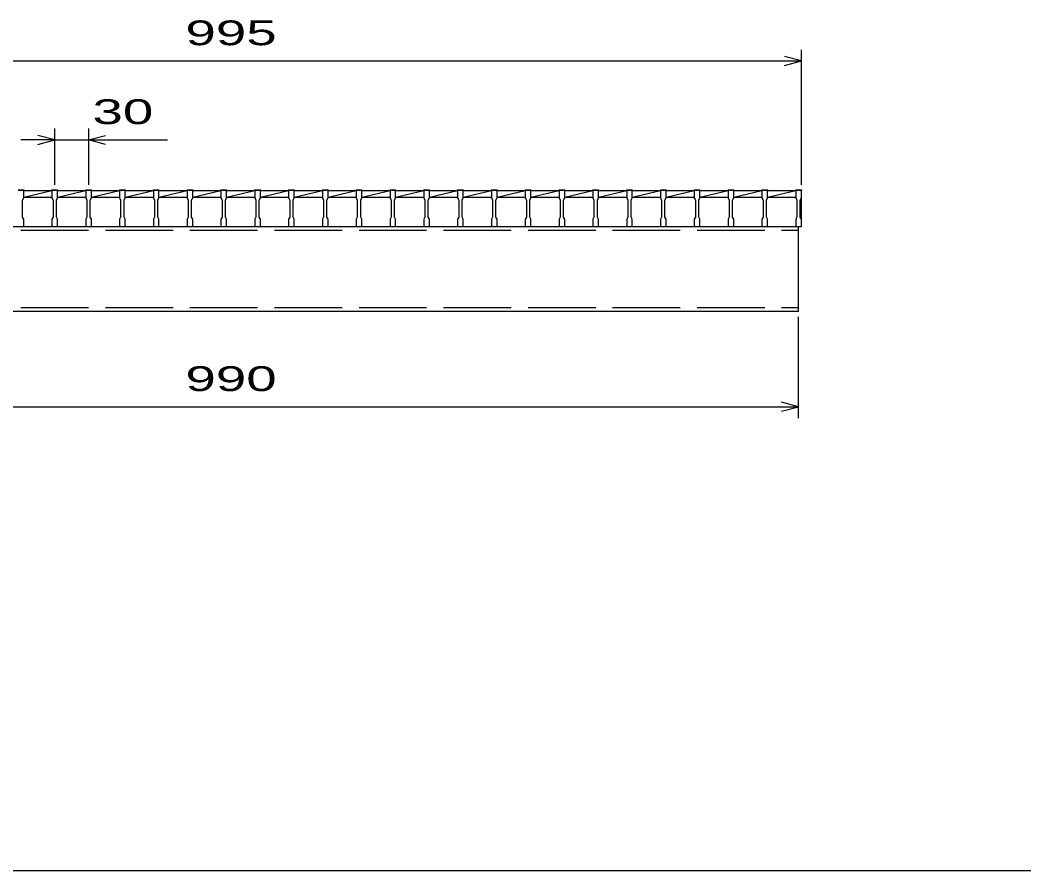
# Model space of a CAD drawing. Units: millimetres, scale not verified. Extents: x -1820 to 1731, y -1282 to 1054.
# Drawn here: x -1117 to -227, y -1146 to -391 of the extents above; entities that cross this region are included whole.
import ezdxf
from ezdxf.enums import TextEntityAlignment as Align

# ---------------------------------------------------------------- set-up
doc = ezdxf.new("R2010")
doc.units = ezdxf.units.MM
doc.header["$LTSCALE"] = 10
doc.linetypes.add('DASHED', pattern=[7.5, 6, -1.5])
for name, color, linetype, lineweight in [('0_2', 150, 'Continuous', 25), ('16', 3, 'Continuous', 25), ('22', 4, 'Continuous', 25)]:
    doc.layers.add(name, color=color, linetype=linetype, lineweight=lineweight)
doc.styles.add('ベクトル', font='')
doc.styles.get('ベクトル').set_extended_font_data('ベクトル')

msp = doc.modelspace()

# ---------------------------------------------------------------- linework, layer by layer
at = {"layer": '0_2'}
msp.add_line((1731, -1146.5), (-1729, -1146.5), dxfattribs=at)
at = {"layer": '16'}
for p, q in [((-1119, -541.8), (-1114, -541.8)), ((-1114, -542.5), (-1119, -542.5)), ((-1114, -541.8), (-1114, -542.5)), ((-1114, -549), (-1114, -542.5)), ((-1114, -542.5), (-1089, -542.5)), ((-1114, -548.5), (-1089, -542.5)), ((-1089, -542.5), (-1089, -541.8)), ((-1089, -541.8), (-1084, -541.8)), ((-1089, -542.5), (-1089, -549)), ((-1084, -542.5), (-1089, -542.5)), ((-1084, -541.8), (-1084, -542.5)), ((-1084, -549), (-1084, -542.5)), ((-1084, -542.5), (-1059, -542.5)), ((-1084, -548.5), (-1059, -542.5)), ((-1059, -542.5), (-1059, -541.8)), ((-1059, -541.8), (-1054, -541.8)), ((-1059, -542.5), (-1059, -549)), ((-1054, -542.5), (-1059, -542.5)), ((-1054, -541.8), (-1054, -542.5)), ((-1054, -549), (-1054, -542.5)), ((-1054, -542.5), (-1029, -542.5)), ((-1054, -548.5), (-1029, -542.5)), ((-1029, -542.5), (-1029, -541.8)), ((-1029, -541.8), (-1024, -541.8)), ((-1029, -542.5), (-1029, -549)), ((-1024, -542.5), (-1029, -542.5)), ((-1024, -541.8), (-1024, -542.5)), ((-1024, -549), (-1024, -542.5)), ((-1024, -542.5), (-999, -542.5)), ((-1024, -548.5), (-999, -542.5)), ((-999, -542.5), (-999, -541.8)), ((-999, -541.8), (-994, -541.8)), ((-999, -542.5), (-999, -549)), ((-994, -542.5), (-999, -542.5)), ((-994, -541.8), (-994, -542.5)), ((-994, -549), (-994, -542.5)), ((-994, -542.5), (-969, -542.5)), ((-994, -548.5), (-969, -542.5)), ((-969, -542.5), (-969, -541.8)), ((-969, -541.8), (-964, -541.8)), ((-969, -542.5), (-969, -549)), ((-964, -542.5), (-969, -542.5)), ((-964, -541.8), (-964, -542.5)), ((-964, -549), (-964, -542.5)), ((-964, -542.5), (-939, -542.5)), ((-964, -548.5), (-939, -542.5)), ((-939, -542.5), (-939, -541.8)), ((-939, -541.8), (-934, -541.8)), ((-939, -542.5), (-939, -549)), ((-934, -542.5), (-939, -542.5)), ((-934, -541.8), (-934, -542.5)), ((-934, -549), (-934, -542.5)), ((-934, -542.5), (-909, -542.5)), ((-934, -548.5), (-909, -542.5)), ((-909, -542.5), (-909, -541.8)), ((-909, -541.8), (-904, -541.8)), ((-909, -542.5), (-909, -549)), ((-904, -542.5), (-909, -542.5)), ((-904, -541.8), (-904, -542.5)), ((-904, -549), (-904, -542.5)), ((-904, -542.5), (-879, -542.5)), ((-904, -548.5), (-879, -542.5)), ((-879, -542.5), (-879, -541.8)), ((-879, -541.8), (-874, -541.8)), ((-879, -542.5), (-879, -549)), ((-874, -542.5), (-879, -542.5)), ((-874, -541.8), (-874, -542.5)), ((-874, -549), (-874, -542.5)), ((-874, -542.5), (-849, -542.5)), ((-874, -548.5), (-849, -542.5)), ((-849, -542.5), (-849, -541.8)), ((-849, -541.8), (-844, -541.8)), ((-849, -542.5), (-849, -549)), ((-844, -542.5), (-849, -542.5)), ((-844, -541.8), (-844, -542.5)), ((-844, -549), (-844, -542.5)), ((-844, -542.5), (-819, -542.5)), ((-844, -548.5), (-819, -542.5)), ((-819, -542.5), (-819, -541.8)), ((-819, -541.8), (-814, -541.8)), ((-819, -542.5), (-819, -549)), ((-814, -542.5), (-819, -542.5)), ((-814, -541.8), (-814, -542.5)), ((-814, -549), (-814, -542.5)), ((-814, -542.5), (-789, -542.5)), ((-814, -548.5), (-789, -542.5)), ((-789, -542.5), (-789, -541.8)), ((-789, -541.8), (-784, -541.8)), ((-789, -542.5), (-789, -549)), ((-784, -542.5), (-789, -542.5)), ((-784, -541.8), (-784, -542.5)), ((-784, -549), (-784, -542.5)), ((-784, -542.5), (-759, -542.5)), ((-784, -548.5), (-759, -542.5)), ((-759, -542.5), (-759, -541.8)), ((-759, -541.8), (-754, -541.8)), ((-759, -542.5), (-759, -549)), ((-754, -542.5), (-759, -542.5)), ((-754, -541.8), (-754, -542.5)), ((-754, -549), (-754, -542.5)), ((-754, -542.5), (-729, -542.5)), ((-754, -548.5), (-729, -542.5)), ((-729, -542.5), (-729, -541.8)), ((-729, -541.8), (-724, -541.8)), ((-729, -542.5), (-729, -549)), ((-724, -542.5), (-729, -542.5)), ((-724, -541.8), (-724, -542.5)), ((-724, -549), (-724, -542.5)), ((-724, -542.5), (-699, -542.5)), ((-724, -548.5), (-699, -542.5)), ((-699, -542.5), (-699, -541.8)), ((-699, -541.8), (-694, -541.8)), ((-699, -542.5), (-699, -549)), ((-694, -542.5), (-699, -542.5)), ((-694, -541.8), (-694, -542.5)), ((-694, -549), (-694, -542.5)), ((-694, -542.5), (-669, -542.5)), ((-694, -548.5), (-669, -542.5)), ((-669, -542.5), (-669, -541.8)), ((-669, -541.8), (-664, -541.8)), ((-669, -542.5), (-669, -549)), ((-664, -542.5), (-669, -542.5)), ((-664, -541.8), (-664, -542.5)), ((-664, -549), (-664, -542.5)), ((-664, -542.5), (-639, -542.5)), ((-664, -548.5), (-639, -542.5)), ((-639, -542.5), (-639, -541.8)), ((-639, -541.8), (-634, -541.8)), ((-639, -542.5), (-639, -549)), ((-634, -542.5), (-639, -542.5)), ((-634, -541.8), (-634, -542.5)), ((-634, -549), (-634, -542.5)), ((-634, -542.5), (-609, -542.5)), ((-634, -548.5), (-609, -542.5)), ((-609, -542.5), (-609, -541.8)), ((-609, -541.8), (-604, -541.8)), ((-609, -542.5), (-609, -549)), ((-604, -542.5), (-609, -542.5)), ((-604, -541.8), (-604, -542.5)), ((-604, -549), (-604, -542.5)), ((-604, -542.5), (-579, -542.5)), ((-604, -548.5), (-579, -542.5)), ((-579, -542.5), (-579, -541.8)), ((-579, -541.8), (-574, -541.8)), ((-579, -542.5), (-579, -549)), ((-574, -542.5), (-579, -542.5)), ((-574, -541.8), (-574, -542.5)), ((-574, -549), (-574, -542.5)), ((-574, -542.5), (-549, -542.5)), ((-574, -548.5), (-549, -542.5)), ((-549, -542.5), (-549, -541.8)), ((-549, -541.8), (-544, -541.8)), ((-549, -542.5), (-549, -549)), ((-544, -542.5), (-549, -542.5)), ((-544, -541.8), (-544, -542.5)), ((-544, -549), (-544, -542.5)), ((-544, -542.5), (-519, -542.5)), ((-544, -548.5), (-519, -542.5)), ((-519, -542.5), (-519, -541.8)), ((-519, -541.8), (-514, -541.8)), ((-519, -542.5), (-519, -549)), ((-514, -542.5), (-519, -542.5)), ((-514, -541.8), (-514, -542.5)), ((-514, -549), (-514, -542.5)), ((-514, -542.5), (-489, -542.5)), ((-514, -548.5), (-489, -542.5)), ((-489, -542.5), (-489, -541.8)), ((-489, -541.8), (-484, -541.8)), ((-489, -542.5), (-489, -549)), ((-484, -542.5), (-489, -542.5)), ((-484, -541.8), (-484, -542.5)), ((-484, -549), (-484, -542.5)), ((-484, -542.5), (-459, -542.5)), ((-484, -548.5), (-459, -542.5)), ((-459, -542.5), (-459, -541.8)), ((-459, -541.8), (-454, -541.8)), ((-459, -542.5), (-459, -549)), ((-454, -542.5), (-459, -542.5)), ((-454, -541.8), (-454, -542.5)), ((-454, -549), (-454, -542.5)), ((-454, -542.5), (-429, -542.5)), ((-454, -548.5), (-429, -542.5)), ((-429, -542.5), (-429, -541.8)), ((-429, -541.8), (-424, -541.8)), ((-429, -542.5), (-429, -549)), ((-424, -542.5), (-429, -542.5)), ((-424, -541.8), (-424, -542.5)), ((-424, -549), (-424, -542.5)), ((-424, -574.5), (-424, -542.5)), ((-1115, -551), (-1114, -549)), ((-1115, -566), (-1115, -551)), ((-1114, -548.5), (-1089, -548.5)), ((-1089, -549), (-1088, -551)), ((-1088, -551), (-1088, -566)), ((-1085, -551), (-1084, -549)), ((-1085, -566), (-1085, -551)), ((-1084, -548.5), (-1059, -548.5)), ((-1059, -549), (-1058, -551)), ((-1058, -551), (-1058, -566)), ((-1055, -551), (-1054, -549)), ((-1055, -566), (-1055, -551)), ((-1054, -548.5), (-1029, -548.5)), ((-1029, -549), (-1028, -551)), ((-1028, -551), (-1028, -566)), ((-1025, -551), (-1024, -549)), ((-1025, -566), (-1025, -551)), ((-1024, -548.5), (-999, -548.5)), ((-999, -549), (-998, -551)), ((-998, -551), (-998, -566)), ((-995, -551), (-994, -549)), ((-995, -566), (-995, -551)), ((-994, -548.5), (-969, -548.5)), ((-969, -549), (-968, -551)), ((-968, -551), (-968, -566)), ((-965, -551), (-964, -549)), ((-965, -566), (-965, -551)), ((-964, -548.5), (-939, -548.5)), ((-939, -549), (-938, -551)), ((-938, -551), (-938, -566)), ((-935, -551), (-934, -549)), ((-935, -566), (-935, -551)), ((-934, -548.5), (-909, -548.5)), ((-909, -549), (-908, -551)), ((-908, -551), (-908, -566)), ((-905, -551), (-904, -549)), ((-905, -566), (-905, -551)), ((-904, -548.5), (-879, -548.5)), ((-879, -549), (-878, -551)), ((-878, -551), (-878, -566)), ((-875, -551), (-874, -549)), ((-875, -566), (-875, -551)), ((-874, -548.5), (-849, -548.5)), ((-849, -549), (-848, -551)), ((-848, -551), (-848, -566)), ((-845, -551), (-844, -549)), ((-845, -566), (-845, -551)), ((-844, -548.5), (-819, -548.5)), ((-819, -549), (-818, -551)), ((-818, -551), (-818, -566)), ((-815, -551), (-814, -549)), ((-815, -566), (-815, -551)), ((-814, -548.5), (-789, -548.5)), ((-789, -549), (-788, -551)), ((-788, -551), (-788, -566)), ((-785, -551), (-784, -549)), ((-785, -566), (-785, -551)), ((-784, -548.5), (-759, -548.5)), ((-759, -549), (-758, -551)), ((-758, -551), (-758, -566)), ((-755, -551), (-754, -549)), ((-755, -566), (-755, -551)), ((-754, -548.5), (-729, -548.5)), ((-729, -549), (-728, -551)), ((-728, -551), (-728, -566)), ((-725, -551), (-724, -549)), ((-725, -566), (-725, -551)), ((-724, -548.5), (-699, -548.5)), ((-699, -549), (-698, -551)), ((-698, -551), (-698, -566)), ((-695, -551), (-694, -549)), ((-695, -566), (-695, -551)), ((-694, -548.5), (-669, -548.5)), ((-669, -549), (-668, -551)), ((-668, -551), (-668, -566)), ((-665, -551), (-664, -549)), ((-665, -566), (-665, -551)), ((-664, -548.5), (-639, -548.5)), ((-639, -549), (-638, -551)), ((-638, -551), (-638, -566)), ((-635, -551), (-634, -549)), ((-635, -566), (-635, -551)), ((-634, -548.5), (-609, -548.5)), ((-609, -549), (-608, -551)), ((-608, -551), (-608, -566)), ((-605, -551), (-604, -549)), ((-605, -566), (-605, -551)), ((-604, -548.5), (-579, -548.5)), ((-579, -549), (-578, -551)), ((-578, -551), (-578, -566)), ((-575, -551), (-574, -549)), ((-575, -566), (-575, -551)), ((-574, -548.5), (-549, -548.5)), ((-549, -549), (-548, -551)), ((-548, -551), (-548, -566)), ((-545, -551), (-544, -549)), ((-545, -566), (-545, -551)), ((-544, -548.5), (-519, -548.5)), ((-519, -549), (-518, -551)), ((-518, -551), (-518, -566)), ((-515, -551), (-514, -549)), ((-515, -566), (-515, -551)), ((-514, -548.5), (-489, -548.5)), ((-489, -549), (-488, -551)), ((-488, -551), (-488, -566)), ((-485, -551), (-484, -549)), ((-485, -566), (-485, -551)), ((-484, -548.5), (-459, -548.5)), ((-459, -549), (-458, -551)), ((-458, -551), (-458, -566)), ((-455, -551), (-454, -549)), ((-455, -566), (-455, -551)), ((-454, -548.5), (-429, -548.5)), ((-429, -549), (-428, -551)), ((-428, -551), (-428, -566)), ((-425, -551), (-424, -549)), ((-425, -566), (-425, -551)), ((-1114, -568), (-1115, -566)), ((-1114, -574.5), (-1114, -568)), ((-1088, -566), (-1089, -568)), ((-1089, -568), (-1089, -574.5)), ((-1084, -568), (-1085, -566)), ((-1084, -574.5), (-1084, -568)), ((-1058, -566), (-1059, -568)), ((-1059, -568), (-1059, -574.5)), ((-1054, -568), (-1055, -566)), ((-1054, -574.5), (-1054, -568)), ((-1028, -566), (-1029, -568)), ((-1029, -568), (-1029, -574.5)), ((-1024, -568), (-1025, -566)), ((-1024, -574.5), (-1024, -568)), ((-998, -566), (-999, -568)), ((-999, -568), (-999, -574.5)), ((-994, -568), (-995, -566)), ((-994, -574.5), (-994, -568)), ((-968, -566), (-969, -568)), ((-969, -568), (-969, -574.5)), ((-964, -568), (-965, -566)), ((-964, -574.5), (-964, -568)), ((-938, -566), (-939, -568)), ((-939, -568), (-939, -574.5)), ((-934, -568), (-935, -566)), ((-934, -574.5), (-934, -568)), ((-908, -566), (-909, -568)), ((-909, -568), (-909, -574.5)), ((-904, -568), (-905, -566)), ((-904, -574.5), (-904, -568)), ((-878, -566), (-879, -568)), ((-879, -568), (-879, -574.5)), ((-874, -568), (-875, -566)), ((-874, -574.5), (-874, -568)), ((-848, -566), (-849, -568)), ((-849, -568), (-849, -574.5)), ((-844, -568), (-845, -566)), ((-844, -574.5), (-844, -568)), ((-818, -566), (-819, -568)), ((-819, -568), (-819, -574.5)), ((-814, -568), (-815, -566)), ((-814, -574.5), (-814, -568)), ((-788, -566), (-789, -568)), ((-789, -568), (-789, -574.5)), ((-784, -568), (-785, -566)), ((-784, -574.5), (-784, -568)), ((-758, -566), (-759, -568)), ((-759, -568), (-759, -574.5)), ((-754, -568), (-755, -566)), ((-754, -574.5), (-754, -568)), ((-728, -566), (-729, -568)), ((-729, -568), (-729, -574.5)), ((-724, -568), (-725, -566)), ((-724, -574.5), (-724, -568)), ((-698, -566), (-699, -568)), ((-699, -568), (-699, -574.5)), ((-694, -568), (-695, -566)), ((-694, -574.5), (-694, -568)), ((-668, -566), (-669, -568)), ((-669, -568), (-669, -574.5)), ((-664, -568), (-665, -566)), ((-664, -574.5), (-664, -568)), ((-638, -566), (-639, -568)), ((-639, -568), (-639, -574.5)), ((-634, -568), (-635, -566)), ((-634, -574.5), (-634, -568)), ((-608, -566), (-609, -568)), ((-609, -568), (-609, -574.5)), ((-604, -568), (-605, -566)), ((-604, -574.5), (-604, -568)), ((-578, -566), (-579, -568)), ((-579, -568), (-579, -574.5)), ((-574, -568), (-575, -566)), ((-574, -574.5), (-574, -568)), ((-548, -566), (-549, -568)), ((-549, -568), (-549, -574.5)), ((-544, -568), (-545, -566)), ((-544, -574.5), (-544, -568)), ((-518, -566), (-519, -568)), ((-519, -568), (-519, -574.5)), ((-514, -568), (-515, -566)), ((-514, -574.5), (-514, -568)), ((-488, -566), (-489, -568)), ((-489, -568), (-489, -574.5)), ((-484, -568), (-485, -566)), ((-484, -574.5), (-484, -568)), ((-458, -566), (-459, -568)), ((-459, -568), (-459, -574.5)), ((-454, -568), (-455, -566)), ((-454, -574.5), (-454, -568)), ((-428, -566), (-429, -568)), ((-429, -568), (-429, -574.5)), ((-424, -568), (-425, -566)), ((-424, -574.5), (-424, -568)), ((-1416.5, -574.5), (-426.5, -574.5)), ((-1119, -574.5), (-1114, -574.5)), ((-1114, -574.5), (-1089, -574.5)), ((-1089, -574.5), (-1084, -574.5)), ((-1084, -574.5), (-1059, -574.5)), ((-1059, -574.5), (-1054, -574.5)), ((-1054, -574.5), (-1029, -574.5)), ((-1029, -574.5), (-1024, -574.5)), ((-1024, -574.5), (-999, -574.5)), ((-999, -574.5), (-994, -574.5)), ((-994, -574.5), (-969, -574.5)), ((-969, -574.5), (-964, -574.5)), ((-964, -574.5), (-939, -574.5)), ((-939, -574.5), (-934, -574.5)), ((-934, -574.5), (-909, -574.5)), ((-909, -574.5), (-904, -574.5)), ((-904, -574.5), (-879, -574.5)), ((-879, -574.5), (-874, -574.5)), ((-874, -574.5), (-849, -574.5)), ((-849, -574.5), (-844, -574.5)), ((-844, -574.5), (-819, -574.5)), ((-819, -574.5), (-814, -574.5)), ((-814, -574.5), (-789, -574.5)), ((-789, -574.5), (-784, -574.5)), ((-784, -574.5), (-759, -574.5)), ((-759, -574.5), (-754, -574.5)), ((-754, -574.5), (-729, -574.5)), ((-729, -574.5), (-724, -574.5)), ((-724, -574.5), (-699, -574.5)), ((-699, -574.5), (-694, -574.5)), ((-694, -574.5), (-669, -574.5)), ((-669, -574.5), (-664, -574.5)), ((-664, -574.5), (-639, -574.5)), ((-639, -574.5), (-634, -574.5)), ((-634, -574.5), (-609, -574.5)), ((-609, -574.5), (-604, -574.5)), ((-604, -574.5), (-579, -574.5)), ((-579, -574.5), (-574, -574.5)), ((-574, -574.5), (-549, -574.5)), ((-549, -574.5), (-544, -574.5)), ((-544, -574.5), (-519, -574.5)), ((-519, -574.5), (-514, -574.5)), ((-514, -574.5), (-489, -574.5)), ((-489, -574.5), (-484, -574.5)), ((-484, -574.5), (-459, -574.5)), ((-459, -574.5), (-454, -574.5)), ((-454, -574.5), (-429, -574.5)), ((-429, -574.5), (-424, -574.5)), ((-426.5, -649.5), (-426.5, -574.5)), ((-1416.5, -649.5), (-426.5, -649.5))]:
    msp.add_line(p, q, dxfattribs=at)
at = {"layer": '16', "linetype": 'DASHED'}
for p, q in [((-1416.5, -577.7), (-426.5, -577.7)), ((-1416.5, -646.3), (-426.5, -646.3))]:
    msp.add_line(p, q, dxfattribs=at)
at = {"layer": '22'}
for p, q in [((-424, -537.5), (-424, -417.5)), ((-1419, -427.5), (-424, -427.5)), ((-424, -427.5), (-439, -423.5)), ((-439, -431.5), (-424, -427.5)), ((-1086.5, -537.5), (-1086.5, -487.5)), ((-1056.5, -487.5), (-1056.5, -537.5)), ((-1086.5, -497.5), (-1116.5, -497.5)), ((-1086.5, -497.5), (-1101.5, -493.5)), ((-1101.5, -501.5), (-1086.5, -497.5)), ((-1086.5, -497.5), (-1056.5, -497.5)), ((-1056.5, -497.5), (-1041.5, -493.5)), ((-1041.5, -501.5), (-1056.5, -497.5)), ((-1056.5, -497.5), (-986.5, -497.5)), ((-426.5, -744.5), (-426.5, -654.5)), ((-1416.5, -734.5), (-426.5, -734.5)), ((-426.5, -734.5), (-441.5, -730.5)), ((-441.5, -738.5), (-426.5, -734.5))]:
    msp.add_line(p, q, dxfattribs=at)

# ---------------------------------------------------------------- texts
at = {"layer": '22', "color": 2, "style": 'ベクトル', "width": 1.65}
for s, p in [(' 995 ', (-984, -402.5)), (' 30 ', (-1066.5, -472.5)), (' 990 ', (-984, -709.5))]:
    msp.add_text(s, height=21.99, dxfattribs=at).set_placement(p, align=Align.MIDDLE_LEFT)

doc.saveas('drawing.dxf')
